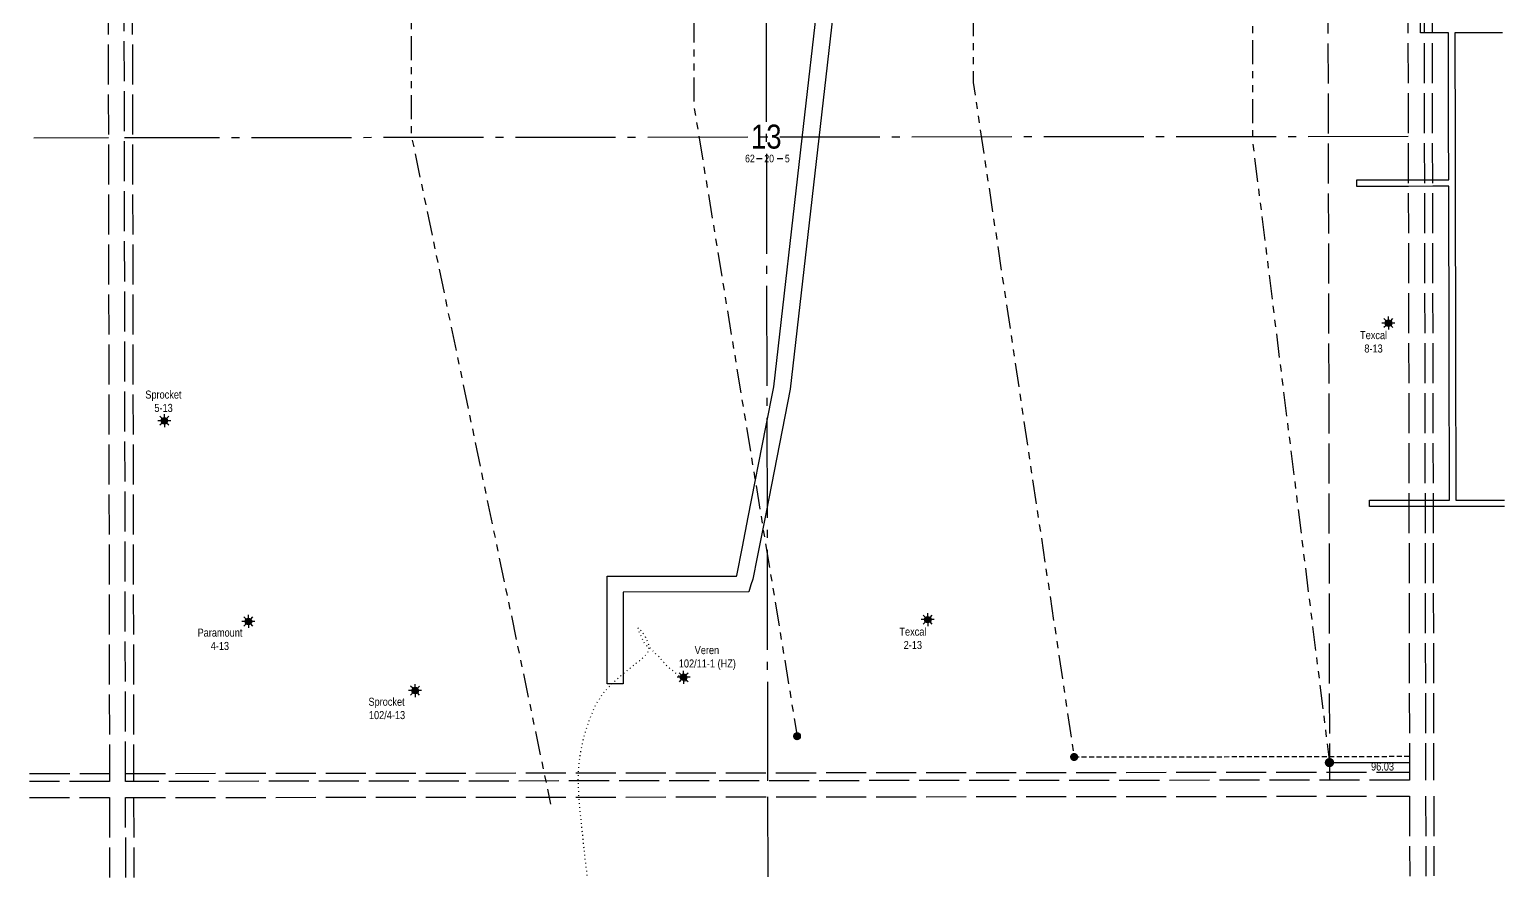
# Model space of a CAD drawing. Extents: x 9800 to 994249, y 5784337 to 6132765.
# Drawn here: x 507924 to 509767, y 6023018 to 6024078 of the extents above; entities that cross this region are included whole.
import ezdxf
from ezdxf.enums import TextEntityAlignment as Align

# ---------------------------------------------------------------- set-up
doc = ezdxf.new("R2010")
doc.units = 0
doc.header["$LTSCALE"] = 5
for name, pattern in [('foc-DOT', [1, 0.2, -0.8]), ('foc-DRILLPATH', [14.75, 6, -1.75, 1.75, -1.75, 1.75, -1.75]), ('foc-QUARTERLINE', [33, 25, -3, 2, -3]), ('foc-TIELINE', [1.875, 1.25, -0.625]), ('foc-UNSURVEYED', [12.5, 10, -2.5])]:
    doc.linetypes.add(name, pattern=pattern)
for name, color, linetype in [('10', 1, 'Continuous'), ('9', 3, 'Continuous'), ('ABADATA-DRILL', 8, 'foc-DOT'), ('ABADATA-DRILL-T', 8, 'Continuous'), ('C-RW', 13, 'Continuous'), ('CG-LOGO', 7, 'Continuous'), ('DPL', 7, 'Continuous'), ('F-WS-S', 190, 'Continuous'), ('L-MON', 1, 'Continuous'), ('L-SECLBL', 7, 'Continuous'), ('L-SECQ', 8, 'foc-QUARTERLINE'), ('L-USEC', 7, 'foc-UNSURVEYED'), ('P-PDRILLPATH', 12, 'foc-DRILLPATH'), ('T-TIE', 201, 'foc-TIELINE')]:
    doc.layers.add(name, color=color, linetype=linetype)
doc.styles.add('80L', font='ARIALN.TTF', dxfattribs={"height": 10})
doc.styles.add('SIMPLEX', font='ARIALN.TTF')

# ---------------------------------------------------------------- blocks, each defined once
blk = doc.blocks.new('L-SECLBL')
at = {"layer": '9', "color": 7}
for p, q in [((-5.1, -27.8), (-12.3, -27.8)), ((20.7, -27.8), (13.5, -27.8))]:
    blk.add_line(p, q, dxfattribs=at)
at = {"layer": '10', "color": 2, "style": 'SIMPLEX'}
blk.add_attdef('SEC', text='', height=30, dxfattribs=at).set_placement((0, 0), align=Align.MIDDLE)
at = {"layer": '10', "color": 5, "style": '80L'}
blk.add_attdef('TWP', text='', height=9.5, dxfattribs=at).set_placement((-14.4, -27.4), align=Align.MIDDLE_RIGHT)
blk.add_attdef('RGE', text='', height=9.5, dxfattribs=at).set_placement((3.6, -27.4), align=Align.MIDDLE_CENTER)
blk.add_attdef('MER', text='', height=9.5, dxfattribs=at).set_placement((23.2, -27.4), align=Align.MIDDLE_LEFT)
blk = doc.blocks.new('GAS')
h = blk.add_hatch(color=255)
h.dxf.hatch_style = 1
edge = h.paths.add_edge_path()
edge.add_arc((0, 0), 0.9, 0, 360)
for p, q in [((-0.81, 0), (-1.62, 0)), ((-0.57, 0.57), (-1.14, 1.14)), ((0, 0.81), (0, 1.62)), ((0.57, 0.57), (1.14, 1.14)), ((1.62, 0), (0.81, 0)), ((-0.57, -0.57), (-1.14, -1.14)), ((0, -0.81), (0, -1.62)), ((1.14, -1.14), (0.57, -0.57))]:
    blk.add_line(p, q)
blk.add_circle((0, 0), 0.8)
blk = doc.blocks.new('plbh')
at = {"layer": 'L-MON'}
h = blk.add_hatch(color=255, dxfattribs=at)
h.dxf.hatch_style = 1
edge = h.paths.add_edge_path()
edge.add_arc((0, 0), 1.16, 0, 360)
h = blk.add_hatch(color=256, dxfattribs=at)
h.dxf.hatch_style = 1
h.paths.add_polyline_path([(-0.96, 0, 1), (0.96, 0, 1)])
h.paths.add_polyline_path([(0.91, 0, -1), (-0.91, 0, -1)], flags=16)
h.paths.add_polyline_path([(0.45, 0, -1), (-0.45, 0, -1)], flags=0)
h = blk.add_hatch(color=256, dxfattribs=at)
h.dxf.hatch_style = 1
h.paths.add_polyline_path([(-0.45, 0, 1), (0.45, 0, 1)])
h.paths.add_polyline_path([(0.4, 0, -1), (-0.4, 0, -1)], flags=16)
at = {"layer": 'L-MON', "color": 240}
for radius in [0.96, 0.91, 0.45, 0.4]:
    blk.add_circle((0, 0), radius, dxfattribs=at)
blk = doc.blocks.new('PLIA')
at = {"color": 255, "const_width": 1}
blk.add_lwpolyline([(-0.5, 0, 1), (0.5, 0, 1)], format="xyb", close=True, dxfattribs=at)
blk = doc.blocks.new('PLIAA')
blk.add_blockref('PLIA', (0, 0))
blk = doc.blocks.new('PLIB')
at = {"color": 1}
blk.add_circle((0, 0), 0.8, dxfattribs=at)
blk = doc.blocks.new('PLIBB')
blk.add_blockref('PLIB', (0, 0))
blk = doc.blocks.new('PLICC')
for name in ['PLIAA', 'PLIBB']:
    blk.add_blockref(name, (0, 0))
blk = doc.blocks.new('PLI')
blk.add_blockref('PLICC', (0, 0))

msp = doc.modelspace()

# ---------------------------------------------------------------- linework, layer by layer
at = {"layer": 'ABADATA-DRILL', "flags": 128}
msp.add_lwpolyline([(508741.552, 6023267.979), (508741.623, 6023267.909), (508741.693, 6023267.88), (508741.973, 6023267.71), (508742.174, 6023267.42), (508742.314, 6023267.181), (508742.474, 6023266.971), (508742.645, 6023266.761), (508742.715, 6023266.601), (508742.816, 6023266.332), (508742.906, 6023266.102), (508743.067, 6023265.822), (508743.297, 6023265.472), (508743.518, 6023265.073), (508743.729, 6023264.663), (508743.97, 6023264.254), (508744.26, 6023263.794), (508744.551, 6023263.295), (508744.882, 6023262.826), (508745.233, 6023262.396), (508745.744, 6023261.787), (508745.194, 6023261.886), (508744.042, 6023262.724), (508742.47, 6023264.101), (508740.857, 6023265.498), (508739.284, 6023266.915), (508737.712, 6023268.222), (508736.17, 6023269.439), (508734.647, 6023270.596), (508733.095, 6023271.773), (508731.533, 6023273.07), (508729.99, 6023274.457), (508728.417, 6023275.904), (508726.755, 6023277.321), (508725.122, 6023278.568), (508723.6, 6023279.705), (508722.328, 6023280.773), (508721.196, 6023281.83), (508720.234, 6023282.629), (508719.453, 6023283.367), (508718.571, 6023284.315), (508717.619, 6023285.374), (508716.717, 6023286.422), (508715.855, 6023287.44), (508715.124, 6023288.369), (508714.512, 6023289.178), (508713.85, 6023289.946), (508713.109, 6023290.825), (508712.417, 6023291.774), (508711.835, 6023292.563), (508711.274, 6023293.261), (508710.463, 6023294.05), (508709.411, 6023294.878), (508708.45, 6023295.596), (508707.598, 6023296.234), (508706.817, 6023296.913), (508706.296, 6023297.542), (508705.795, 6023298.111), (508705.174, 6023298.67), (508704.493, 6023299.319), (508703.781, 6023300.227), (508702.989, 6023301.196), (508702.308, 6023301.904), (508701.746, 6023302.603), (508701.105, 6023303.422), (508700.303, 6023304.271), (508699.392, 6023305.009), (508698.441, 6023305.637), (508697.439, 6023306.205), (508696.388, 6023306.733), (508695.638, 6023307.172), (508694.957, 6023307.73), (508694.075, 6023308.539), (508693.223, 6023309.727), (508691.457, 6023312.964), (508690.543, 6023314.722), (508689.7, 6023316.44), (508688.896, 6023318.219), (508688.063, 6023320.177), (508687.239, 6023322.006), (508686.476, 6023323.584), (508685.844, 6023325.013), (508685.089, 6023327.432), (508684.947, 6023328.231), (508684.896, 6023328.851), (508684.895, 6023329.461), (508685.134, 6023329.762), (508685.996, 6023329.083), (508687.78, 6023327.027), (508690.316, 6023323.652), (508693.175, 6023319.267), (508695.794, 6023314.272), (508697.664, 6023308.996), (508698.154, 6023303.866), (508696.434, 6023298.713), (508692.373, 6023293.715), (508686.263, 6023288.634), (508678.824, 6023282.75), (508675.33, 6023279.783), (508671.356, 6023276.455), (508670.068, 6023275.403), (508661.022, 6023267.966), (508651.758, 6023259.758), (508641.479, 6023248.688), (508631.837, 6023233.9), (508624.091, 6023216.245), (508619.357, 6023202.336), (508616.676, 6023192.701), (508613.542, 6023179.105), (508611.465, 6023167.101), (508610.088, 6023154.678), (508609.484, 6023140.987), (508610.665, 6023114.299), (508611.563, 6023105.001), (508611.808, 6023102.571), (508614.477, 6023076.706), (508617.391, 6023048.622), (508618.439, 6023039.134), (508619.648, 6023029.216), (508620.754, 6023020.738), (508621.063, 6023018.338)], dxfattribs=at)
at = {"layer": 'C-RW', "linetype": 'Continuous'}
msp.add_lwpolyline([(508931.524, 6024128.153), (508910.299, 6023941.821), (508874.551, 6023628.005), (508844.499, 6023474.461), (508833.47, 6023418.111), (508833.47, 6023418.111), (508828.06, 6023390.467), (508825.723, 6023383.299), (508822.914, 6023374.685), (508665.963, 6023374.486), (508665.967, 6023368.389), (508665.97, 6023364.492), (508665.986, 6023341.093), (508665.988, 6023337.909), (508665.99, 6023335.006), (508665.993, 6023330.961), (508665.997, 6023326.391), (508666.044, 6023259.846), (508646.055, 6023259.831), (508646.006, 6023326.367), (508646.003, 6023330.937), (508646, 6023334.99), (508645.998, 6023337.884), (508645.996, 6023341.078), (508645.978, 6023364.467), (508645.976, 6023368.366), (508645.971, 6023374.46), (508645.957, 6023394.211), (508807.735, 6023394.329), (508808.01, 6023395.176), (508814.982, 6023430.814), (508822.227, 6023467.85), (508844.293, 6023580.651), (508854.092, 6023630.743), (508889.682, 6023941.767), (508910.986, 6024127.947)], dxfattribs=at)
at = {"layer": 'CG-LOGO', "linetype": 'Continuous'}
msp.add_line((509548.359, 6023161.335), (509648.305, 6023161.546), dxfattribs=at)
at = {"layer": 'DPL', "linetype": 'Continuous'}
for points in [[(509767.008, 6023481.453), (509718.244, 6023481.32), (509678.2, 6023481.392), (509648.041, 6023481.328), (509618.202, 6023481.265), (509598.202, 6023481.223), (509598.185, 6023489.223), (509618.219, 6023489.265), (509648.024, 6023489.328), (509678.183, 6023489.392), (509698.223, 6023489.434), (509698.197, 6023501.265), (509697.824, 6023661.537), (509697.735, 6023701.536), (509697.398, 6023861.536), (509697.368, 6023881.536), (509677.355, 6023881.528), (509647.196, 6023881.516), (509633.906, 6023881.51), (509623.911, 6023881.506), (509612.926, 6023881.502), (509608.908, 6023881.5), (509602.442, 6023881.497), (509582.442, 6023881.489), (509582.442, 6023889.489), (509602.459, 6023889.497), (509608.913, 6023889.5), (509612.933, 6023889.502), (509623.916, 6023889.506), (509633.911, 6023889.51), (509647.179, 6023889.516), (509677.338, 6023889.528), (509697.35, 6023889.536), (509697.313, 6023901.536), (509697.222, 6023944.727), (509696.975, 6024061.536), (509696.949, 6024073.536), (509676.95, 6024073.536), (509661.95, 6024073.536), (509661.752, 6024167.271)], [(509764.655, 6024073.535), (509716.95, 6024073.536), (509704.949, 6024073.536), (509704.975, 6024061.536), (509705.23, 6023944.752), (509705.325, 6023901.536), (509705.412, 6023861.536), (509705.761, 6023701.536), (509705.848, 6023661.536), (509706.198, 6023501.316), (509706.224, 6023489.287), (509718.211, 6023489.32), (509766.977, 6023489.452)]]:
    msp.add_lwpolyline(points, dxfattribs=at)
at = {"layer": 'L-SECQ'}
for p, q in [((508843.305, 6024747.099), (508846.405, 6023138.617)), ((509646.659, 6023943.692), (508043.05, 6023942.024)), ((508022.944, 6023942.004), (507929.808, 6023941.907)), ((508846.444, 6023118.511), (508846.636, 6023018.576))]:
    msp.add_line(p, q, dxfattribs=at)
at = {"layer": 'L-USEC'}
for p, q in [((508021.537, 6024746.245), (508024.352, 6023137.762)), ((508044.458, 6023137.783), (508041.643, 6024746.266)), ((508051.7, 6024746.297), (508054.516, 6023137.815)), ((509545.021, 6024747.722), (509548.405, 6023139.241)), ((509644.967, 6024747.932), (509648.352, 6023139.451)), ((509665.073, 6024747.974), (509668.458, 6023139.493)), ((509675.131, 6024747.996), (509678.515, 6023139.515)), ((508024.352, 6023137.762), (507924.569, 6023137.659)), ((507924.634, 6023147.716), (508024.356, 6023147.82)), ((509648.352, 6023139.451), (508044.458, 6023137.783)), ((508044.462, 6023147.841), (509648.363, 6023149.509)), ((507924.441, 6023117.552), (508024.387, 6023117.656)), ((508024.387, 6023117.656), (508024.562, 6023017.71)), ((508044.493, 6023117.677), (509648.394, 6023119.345)), ((508044.668, 6023017.731), (508044.493, 6023117.677)), ((508054.551, 6023117.709), (508054.726, 6023017.742)), ((509648.394, 6023119.345), (509648.604, 6023019.42)), ((509668.5, 6023119.387), (509668.71, 6023019.441)), ((509678.558, 6023119.409), (509678.767, 6023019.97))]:
    msp.add_line(p, q, dxfattribs=at)
at = {"layer": 'P-PDRILLPATH', "flags": 128}
for points in [[(508931.84, 6025204.778), (509103.342, 6025475.142), (509103.333, 6024011.264), (509229.329, 6023168.332)], [(508935.563, 6025207.976), (509452.348, 6025474.139), (509452.336, 6023937.265), (509548.359, 6023161.335)], [(508924.395, 6025198.383), (508400.331, 6025470.149), (508401.327, 6023945.28), (508575.325, 6023109.349)], [(508928.117, 6025201.581), (508752.337, 6025468.146), (508754.33, 6023982.272), (508883.327, 6023194.336)]]:
    msp.add_lwpolyline(points, dxfattribs=at)
at = {"layer": 'T-TIE', "flags": 128}
msp.add_lwpolyline([(509229.329, 6023168.332), (509648.289, 6023169.214)], dxfattribs=at)

# ---------------------------------------------------------------- block references
at = {"layer": 'ABADATA-DRILL-T', "color": 5, "xscale": 5.000000000000032, "yscale": 5.000000000000032, "zscale": 5.000000000000032}
msp.add_blockref('GAS', (508741.552, 6023267.979), dxfattribs=at)
at = {"layer": 'F-WS-S', "xscale": 5.000000000000032, "yscale": 5.000000000000032, "zscale": 5.000000000000032}
for p in [(509621.982, 6023710.586), (508092.932, 6023588.573), (508197.874, 6023337.74), (509046.526, 6023340.005), (508406.118, 6023251.329)]:
    msp.add_blockref('GAS', p, dxfattribs=at)
at = {"layer": 'L-MON', "linetype": 'Continuous', "xscale": 5.000000000000008, "yscale": 5.000000000000008, "zscale": 5.000000000000008}
for name, p in [('PLI', (508883.327, 6023194.336)), ('PLI', (509229.329, 6023168.332)), ('plbh', (509548.359, 6023161.335))]:
    msp.add_blockref(name, p, dxfattribs=at)
at = {"layer": 'L-SECLBL', "xscale": 0.99946504, "yscale": 0.99946504, "zscale": 0.99946504}
msp.add_blockref('L-SECLBL', (508844.84, 6023943.666), dxfattribs=at).add_auto_attribs({'SEC': '13', 'TWP': '62', 'RGE': '20', 'MER': '5'})

# ---------------------------------------------------------------- texts
at = {"layer": 'ABADATA-DRILL-T', "insert": (508734.871, 6023306.896), "char_height": 10, "attachment_point": 1, "style": '80L'}
msp.add_mtext_dynamic_manual_height_columns('\\pi20.519;Veren\\P\\pi0.68284;102/11-1 (HZ)', width=70.74494, gutter_width=50.027, heights=[0], dxfattribs=at)
at = {"layer": 'CG-LOGO', "linetype": 'Continuous', "insert": (509600.318, 6023161.428), "char_height": 9.99465, "width": 2.49866, "attachment_point": 1, "style": '80L'}
msp.add_mtext('{\\C1;96.03}', dxfattribs=at)
at = {"layer": 'F-WS-S', "char_height": 10, "attachment_point": 1, "style": '80L'}
for s, width, insert in [('\\pi-0.90014;Texcal\\P\\pi4.4512;8-13', 30.8259, (509587.506, 6023700.522)), ('\\pi5.7369;Sprocket\\P\\pi17.088;5-13', 56.09863, (508063.38, 6023626.259)), ('\\pi0.50498;Paramount\\P\\pi16.924;4-13', 56.09863, (508133.885, 6023328.786)), ('\\pi-0.90014;Texcal\\P\\pi4.3829;2-13', 30.8259, (509012.05, 6023329.942)), ('\\pi5.7369;Sprocket\\P\\pi6.3235;102/4-13', 56.09863, (508342.13, 6023242.375))]:
    msp.add_mtext_dynamic_manual_height_columns(s, width=width, gutter_width=50.027, heights=[0], dxfattribs=dict(at, insert=insert))

doc.saveas('drawing.dxf')
